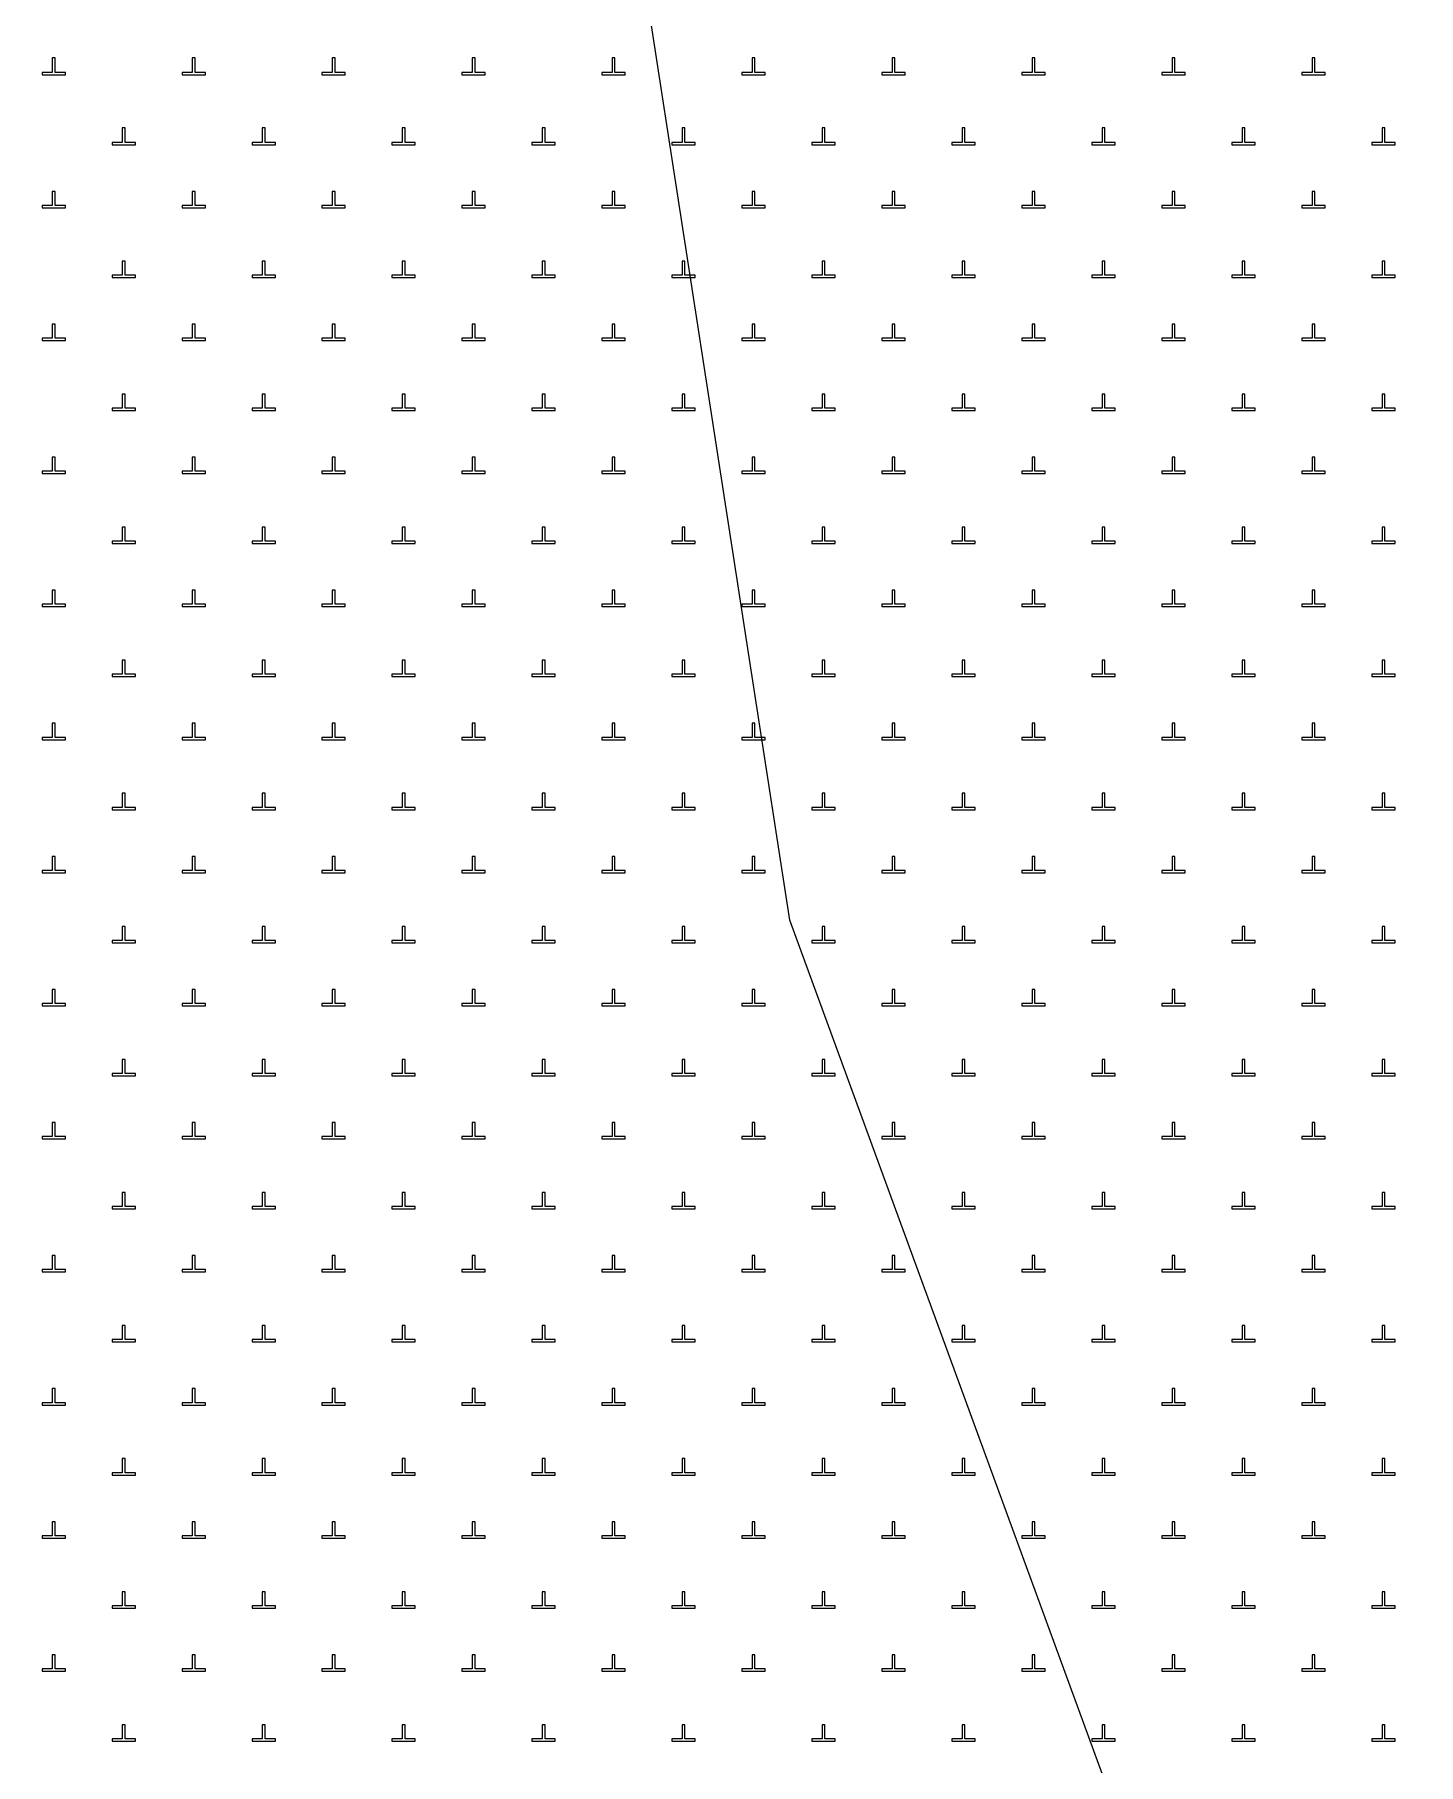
# Model space of a CAD drawing. Header units: metres. Extents: x 550890 to 551618, y 1839259 to 1840146.
# Drawn here: x 551407.98 to 551437.64, y 1840008.13 to 1840045.21 of the extents above; entities that cross this region are included whole.
import ezdxf

# ---------------------------------------------------------------- set-up
doc = ezdxf.new("R2010")
doc.units = ezdxf.units.M
doc.header["$LTSCALE"] = 0.8
doc.linetypes.add('DASH_DOUBLE_DOT', pattern=[9.2, 5, -1.2, 0.3, -1.2, 0.3, -1.2])
doc.layers.add('19', color=7, linetype='Continuous', lineweight=13)
doc.layers.add('2', color=7, linetype='DASH_DOUBLE_DOT', lineweight=25)

msp = doc.modelspace()

# ---------------------------------------------------------------- linework, layer by layer
at = {"layer": '19'}
for points in [[(551408.14, 1840044.35), (551408.64, 1840044.35), (551408.64, 1840044.4), (551408.42, 1840044.4), (551408.42, 1840044.71), (551408.36, 1840044.71), (551408.36, 1840044.4), (551408.14, 1840044.4)], [(551411.14, 1840044.35), (551411.64, 1840044.35), (551411.64, 1840044.4), (551411.42, 1840044.4), (551411.42, 1840044.71), (551411.36, 1840044.71), (551411.36, 1840044.4), (551411.14, 1840044.4)], [(551414.14, 1840044.35), (551414.64, 1840044.35), (551414.64, 1840044.4), (551414.42, 1840044.4), (551414.42, 1840044.71), (551414.36, 1840044.71), (551414.36, 1840044.4), (551414.14, 1840044.4)], [(551417.14, 1840044.35), (551417.64, 1840044.35), (551417.64, 1840044.4), (551417.42, 1840044.4), (551417.42, 1840044.71), (551417.36, 1840044.71), (551417.36, 1840044.4), (551417.14, 1840044.4)], [(551420.14, 1840044.35), (551420.64, 1840044.35), (551420.64, 1840044.4), (551420.42, 1840044.4), (551420.42, 1840044.71), (551420.36, 1840044.71), (551420.36, 1840044.4), (551420.14, 1840044.4)], [(551423.14, 1840044.35), (551423.64, 1840044.35), (551423.64, 1840044.4), (551423.42, 1840044.4), (551423.42, 1840044.71), (551423.36, 1840044.71), (551423.36, 1840044.4), (551423.14, 1840044.4)], [(551426.14, 1840044.35), (551426.64, 1840044.35), (551426.64, 1840044.4), (551426.42, 1840044.4), (551426.42, 1840044.71), (551426.36, 1840044.71), (551426.36, 1840044.4), (551426.14, 1840044.4)], [(551429.14, 1840044.35), (551429.64, 1840044.35), (551429.64, 1840044.4), (551429.42, 1840044.4), (551429.42, 1840044.71), (551429.36, 1840044.71), (551429.36, 1840044.4), (551429.14, 1840044.4)], [(551432.14, 1840044.35), (551432.64, 1840044.35), (551432.64, 1840044.4), (551432.42, 1840044.4), (551432.42, 1840044.71), (551432.36, 1840044.71), (551432.36, 1840044.4), (551432.14, 1840044.4)], [(551435.14, 1840044.35), (551435.64, 1840044.35), (551435.64, 1840044.4), (551435.42, 1840044.4), (551435.42, 1840044.71), (551435.36, 1840044.71), (551435.36, 1840044.4), (551435.14, 1840044.4)], [(551409.64, 1840042.85), (551410.14, 1840042.85), (551410.14, 1840042.9), (551409.92, 1840042.9), (551409.92, 1840043.21), (551409.86, 1840043.21), (551409.86, 1840042.9), (551409.64, 1840042.9)], [(551412.64, 1840042.85), (551413.14, 1840042.85), (551413.14, 1840042.9), (551412.92, 1840042.9), (551412.92, 1840043.21), (551412.86, 1840043.21), (551412.86, 1840042.9), (551412.64, 1840042.9)], [(551415.64, 1840042.85), (551416.14, 1840042.85), (551416.14, 1840042.9), (551415.92, 1840042.9), (551415.92, 1840043.21), (551415.86, 1840043.21), (551415.86, 1840042.9), (551415.64, 1840042.9)], [(551418.64, 1840042.85), (551419.14, 1840042.85), (551419.14, 1840042.9), (551418.92, 1840042.9), (551418.92, 1840043.21), (551418.86, 1840043.21), (551418.86, 1840042.9), (551418.64, 1840042.9)], [(551421.64, 1840042.85), (551422.14, 1840042.85), (551422.14, 1840042.9), (551421.92, 1840042.9), (551421.92, 1840043.21), (551421.86, 1840043.21), (551421.86, 1840042.9), (551421.64, 1840042.9)], [(551424.64, 1840042.85), (551425.14, 1840042.85), (551425.14, 1840042.9), (551424.92, 1840042.9), (551424.92, 1840043.21), (551424.86, 1840043.21), (551424.86, 1840042.9), (551424.64, 1840042.9)], [(551427.64, 1840042.85), (551428.14, 1840042.85), (551428.14, 1840042.9), (551427.92, 1840042.9), (551427.92, 1840043.21), (551427.86, 1840043.21), (551427.86, 1840042.9), (551427.64, 1840042.9)], [(551430.64, 1840042.85), (551431.14, 1840042.85), (551431.14, 1840042.9), (551430.92, 1840042.9), (551430.92, 1840043.21), (551430.86, 1840043.21), (551430.86, 1840042.9), (551430.64, 1840042.9)], [(551433.64, 1840042.85), (551434.14, 1840042.85), (551434.14, 1840042.9), (551433.92, 1840042.9), (551433.92, 1840043.21), (551433.86, 1840043.21), (551433.86, 1840042.9), (551433.64, 1840042.9)], [(551436.64, 1840042.85), (551437.14, 1840042.85), (551437.14, 1840042.9), (551436.92, 1840042.9), (551436.92, 1840043.21), (551436.86, 1840043.21), (551436.86, 1840042.9), (551436.64, 1840042.9)], [(551408.14, 1840041.5), (551408.64, 1840041.5), (551408.64, 1840041.55), (551408.42, 1840041.55), (551408.42, 1840041.85), (551408.36, 1840041.85), (551408.36, 1840041.55), (551408.14, 1840041.55)], [(551411.14, 1840041.5), (551411.64, 1840041.5), (551411.64, 1840041.55), (551411.42, 1840041.55), (551411.42, 1840041.85), (551411.36, 1840041.85), (551411.36, 1840041.55), (551411.14, 1840041.55)], [(551414.14, 1840041.5), (551414.64, 1840041.5), (551414.64, 1840041.55), (551414.42, 1840041.55), (551414.42, 1840041.85), (551414.36, 1840041.85), (551414.36, 1840041.55), (551414.14, 1840041.55)], [(551417.14, 1840041.5), (551417.64, 1840041.5), (551417.64, 1840041.55), (551417.42, 1840041.55), (551417.42, 1840041.85), (551417.36, 1840041.85), (551417.36, 1840041.55), (551417.14, 1840041.55)], [(551420.14, 1840041.5), (551420.64, 1840041.5), (551420.64, 1840041.55), (551420.42, 1840041.55), (551420.42, 1840041.85), (551420.36, 1840041.85), (551420.36, 1840041.55), (551420.14, 1840041.55)], [(551423.14, 1840041.5), (551423.64, 1840041.5), (551423.64, 1840041.55), (551423.42, 1840041.55), (551423.42, 1840041.85), (551423.36, 1840041.85), (551423.36, 1840041.55), (551423.14, 1840041.55)], [(551426.14, 1840041.5), (551426.64, 1840041.5), (551426.64, 1840041.55), (551426.42, 1840041.55), (551426.42, 1840041.85), (551426.36, 1840041.85), (551426.36, 1840041.55), (551426.14, 1840041.55)], [(551429.14, 1840041.5), (551429.64, 1840041.5), (551429.64, 1840041.55), (551429.42, 1840041.55), (551429.42, 1840041.85), (551429.36, 1840041.85), (551429.36, 1840041.55), (551429.14, 1840041.55)], [(551432.14, 1840041.5), (551432.64, 1840041.5), (551432.64, 1840041.55), (551432.42, 1840041.55), (551432.42, 1840041.85), (551432.36, 1840041.85), (551432.36, 1840041.55), (551432.14, 1840041.55)], [(551435.14, 1840041.5), (551435.64, 1840041.5), (551435.64, 1840041.55), (551435.42, 1840041.55), (551435.42, 1840041.85), (551435.36, 1840041.85), (551435.36, 1840041.55), (551435.14, 1840041.55)], [(551409.64, 1840040), (551410.14, 1840040), (551410.14, 1840040.05), (551409.92, 1840040.05), (551409.92, 1840040.35), (551409.86, 1840040.35), (551409.86, 1840040.05), (551409.64, 1840040.05)], [(551412.64, 1840040), (551413.14, 1840040), (551413.14, 1840040.05), (551412.92, 1840040.05), (551412.92, 1840040.35), (551412.86, 1840040.35), (551412.86, 1840040.05), (551412.64, 1840040.05)], [(551415.64, 1840040), (551416.14, 1840040), (551416.14, 1840040.05), (551415.92, 1840040.05), (551415.92, 1840040.35), (551415.86, 1840040.35), (551415.86, 1840040.05), (551415.64, 1840040.05)], [(551418.64, 1840040), (551419.14, 1840040), (551419.14, 1840040.05), (551418.92, 1840040.05), (551418.92, 1840040.35), (551418.86, 1840040.35), (551418.86, 1840040.05), (551418.64, 1840040.05)], [(551421.64, 1840040), (551422.14, 1840040), (551422.14, 1840040.05), (551421.92, 1840040.05), (551421.92, 1840040.35), (551421.86, 1840040.35), (551421.86, 1840040.05), (551421.64, 1840040.05)], [(551424.64, 1840040), (551425.14, 1840040), (551425.14, 1840040.05), (551424.92, 1840040.05), (551424.92, 1840040.35), (551424.86, 1840040.35), (551424.86, 1840040.05), (551424.64, 1840040.05)], [(551427.64, 1840040), (551428.14, 1840040), (551428.14, 1840040.05), (551427.92, 1840040.05), (551427.92, 1840040.35), (551427.86, 1840040.35), (551427.86, 1840040.05), (551427.64, 1840040.05)], [(551430.64, 1840040), (551431.14, 1840040), (551431.14, 1840040.05), (551430.92, 1840040.05), (551430.92, 1840040.35), (551430.86, 1840040.35), (551430.86, 1840040.05), (551430.64, 1840040.05)], [(551433.64, 1840040), (551434.14, 1840040), (551434.14, 1840040.05), (551433.92, 1840040.05), (551433.92, 1840040.35), (551433.86, 1840040.35), (551433.86, 1840040.05), (551433.64, 1840040.05)], [(551436.64, 1840040), (551437.14, 1840040), (551437.14, 1840040.05), (551436.92, 1840040.05), (551436.92, 1840040.35), (551436.86, 1840040.35), (551436.86, 1840040.05), (551436.64, 1840040.05)], [(551408.14, 1840038.65), (551408.64, 1840038.65), (551408.64, 1840038.7), (551408.42, 1840038.7), (551408.42, 1840039), (551408.36, 1840039), (551408.36, 1840038.7), (551408.14, 1840038.7)], [(551411.14, 1840038.65), (551411.64, 1840038.65), (551411.64, 1840038.7), (551411.42, 1840038.7), (551411.42, 1840039), (551411.36, 1840039), (551411.36, 1840038.7), (551411.14, 1840038.7)], [(551414.14, 1840038.65), (551414.64, 1840038.65), (551414.64, 1840038.7), (551414.42, 1840038.7), (551414.42, 1840039), (551414.36, 1840039), (551414.36, 1840038.7), (551414.14, 1840038.7)], [(551417.14, 1840038.65), (551417.64, 1840038.65), (551417.64, 1840038.7), (551417.42, 1840038.7), (551417.42, 1840039), (551417.36, 1840039), (551417.36, 1840038.7), (551417.14, 1840038.7)], [(551420.14, 1840038.65), (551420.64, 1840038.65), (551420.64, 1840038.7), (551420.42, 1840038.7), (551420.42, 1840039), (551420.36, 1840039), (551420.36, 1840038.7), (551420.14, 1840038.7)], [(551423.14, 1840038.65), (551423.64, 1840038.65), (551423.64, 1840038.7), (551423.42, 1840038.7), (551423.42, 1840039), (551423.36, 1840039), (551423.36, 1840038.7), (551423.14, 1840038.7)], [(551426.14, 1840038.65), (551426.64, 1840038.65), (551426.64, 1840038.7), (551426.42, 1840038.7), (551426.42, 1840039), (551426.36, 1840039), (551426.36, 1840038.7), (551426.14, 1840038.7)], [(551429.14, 1840038.65), (551429.64, 1840038.65), (551429.64, 1840038.7), (551429.42, 1840038.7), (551429.42, 1840039), (551429.36, 1840039), (551429.36, 1840038.7), (551429.14, 1840038.7)], [(551432.14, 1840038.65), (551432.64, 1840038.65), (551432.64, 1840038.7), (551432.42, 1840038.7), (551432.42, 1840039), (551432.36, 1840039), (551432.36, 1840038.7), (551432.14, 1840038.7)], [(551435.14, 1840038.65), (551435.64, 1840038.65), (551435.64, 1840038.7), (551435.42, 1840038.7), (551435.42, 1840039), (551435.36, 1840039), (551435.36, 1840038.7), (551435.14, 1840038.7)], [(551409.64, 1840037.15), (551410.14, 1840037.15), (551410.14, 1840037.2), (551409.92, 1840037.2), (551409.92, 1840037.5), (551409.86, 1840037.5), (551409.86, 1840037.2), (551409.64, 1840037.2)], [(551412.64, 1840037.15), (551413.14, 1840037.15), (551413.14, 1840037.2), (551412.92, 1840037.2), (551412.92, 1840037.5), (551412.86, 1840037.5), (551412.86, 1840037.2), (551412.64, 1840037.2)], [(551415.64, 1840037.15), (551416.14, 1840037.15), (551416.14, 1840037.2), (551415.92, 1840037.2), (551415.92, 1840037.5), (551415.86, 1840037.5), (551415.86, 1840037.2), (551415.64, 1840037.2)], [(551418.64, 1840037.15), (551419.14, 1840037.15), (551419.14, 1840037.2), (551418.92, 1840037.2), (551418.92, 1840037.5), (551418.86, 1840037.5), (551418.86, 1840037.2), (551418.64, 1840037.2)], [(551421.64, 1840037.15), (551422.14, 1840037.15), (551422.14, 1840037.2), (551421.92, 1840037.2), (551421.92, 1840037.5), (551421.86, 1840037.5), (551421.86, 1840037.2), (551421.64, 1840037.2)], [(551424.64, 1840037.15), (551425.14, 1840037.15), (551425.14, 1840037.2), (551424.92, 1840037.2), (551424.92, 1840037.5), (551424.86, 1840037.5), (551424.86, 1840037.2), (551424.64, 1840037.2)], [(551427.64, 1840037.15), (551428.14, 1840037.15), (551428.14, 1840037.2), (551427.92, 1840037.2), (551427.92, 1840037.5), (551427.86, 1840037.5), (551427.86, 1840037.2), (551427.64, 1840037.2)], [(551430.64, 1840037.15), (551431.14, 1840037.15), (551431.14, 1840037.2), (551430.92, 1840037.2), (551430.92, 1840037.5), (551430.86, 1840037.5), (551430.86, 1840037.2), (551430.64, 1840037.2)], [(551433.64, 1840037.15), (551434.14, 1840037.15), (551434.14, 1840037.2), (551433.92, 1840037.2), (551433.92, 1840037.5), (551433.86, 1840037.5), (551433.86, 1840037.2), (551433.64, 1840037.2)], [(551436.64, 1840037.15), (551437.14, 1840037.15), (551437.14, 1840037.2), (551436.92, 1840037.2), (551436.92, 1840037.5), (551436.86, 1840037.5), (551436.86, 1840037.2), (551436.64, 1840037.2)], [(551408.14, 1840035.8), (551408.64, 1840035.8), (551408.64, 1840035.85), (551408.42, 1840035.85), (551408.42, 1840036.15), (551408.36, 1840036.15), (551408.36, 1840035.85), (551408.14, 1840035.85)], [(551411.14, 1840035.8), (551411.64, 1840035.8), (551411.64, 1840035.85), (551411.42, 1840035.85), (551411.42, 1840036.15), (551411.36, 1840036.15), (551411.36, 1840035.85), (551411.14, 1840035.85)], [(551414.14, 1840035.8), (551414.64, 1840035.8), (551414.64, 1840035.85), (551414.42, 1840035.85), (551414.42, 1840036.15), (551414.36, 1840036.15), (551414.36, 1840035.85), (551414.14, 1840035.85)], [(551417.14, 1840035.8), (551417.64, 1840035.8), (551417.64, 1840035.85), (551417.42, 1840035.85), (551417.42, 1840036.15), (551417.36, 1840036.15), (551417.36, 1840035.85), (551417.14, 1840035.85)], [(551420.14, 1840035.8), (551420.64, 1840035.8), (551420.64, 1840035.85), (551420.42, 1840035.85), (551420.42, 1840036.15), (551420.36, 1840036.15), (551420.36, 1840035.85), (551420.14, 1840035.85)], [(551423.14, 1840035.8), (551423.64, 1840035.8), (551423.64, 1840035.85), (551423.42, 1840035.85), (551423.42, 1840036.15), (551423.36, 1840036.15), (551423.36, 1840035.85), (551423.14, 1840035.85)], [(551426.14, 1840035.8), (551426.64, 1840035.8), (551426.64, 1840035.85), (551426.42, 1840035.85), (551426.42, 1840036.15), (551426.36, 1840036.15), (551426.36, 1840035.85), (551426.14, 1840035.85)], [(551429.14, 1840035.8), (551429.64, 1840035.8), (551429.64, 1840035.85), (551429.42, 1840035.85), (551429.42, 1840036.15), (551429.36, 1840036.15), (551429.36, 1840035.85), (551429.14, 1840035.85)], [(551432.14, 1840035.8), (551432.64, 1840035.8), (551432.64, 1840035.85), (551432.42, 1840035.85), (551432.42, 1840036.15), (551432.36, 1840036.15), (551432.36, 1840035.85), (551432.14, 1840035.85)], [(551435.14, 1840035.8), (551435.64, 1840035.8), (551435.64, 1840035.85), (551435.42, 1840035.85), (551435.42, 1840036.15), (551435.36, 1840036.15), (551435.36, 1840035.85), (551435.14, 1840035.85)], [(551409.64, 1840034.3), (551410.14, 1840034.3), (551410.14, 1840034.35), (551409.92, 1840034.35), (551409.92, 1840034.65), (551409.86, 1840034.65), (551409.86, 1840034.35), (551409.64, 1840034.35)], [(551412.64, 1840034.3), (551413.14, 1840034.3), (551413.14, 1840034.35), (551412.92, 1840034.35), (551412.92, 1840034.65), (551412.86, 1840034.65), (551412.86, 1840034.35), (551412.64, 1840034.35)], [(551415.64, 1840034.3), (551416.14, 1840034.3), (551416.14, 1840034.35), (551415.92, 1840034.35), (551415.92, 1840034.65), (551415.86, 1840034.65), (551415.86, 1840034.35), (551415.64, 1840034.35)], [(551418.64, 1840034.3), (551419.14, 1840034.3), (551419.14, 1840034.35), (551418.92, 1840034.35), (551418.92, 1840034.65), (551418.86, 1840034.65), (551418.86, 1840034.35), (551418.64, 1840034.35)], [(551421.64, 1840034.3), (551422.14, 1840034.3), (551422.14, 1840034.35), (551421.92, 1840034.35), (551421.92, 1840034.65), (551421.86, 1840034.65), (551421.86, 1840034.35), (551421.64, 1840034.35)], [(551424.64, 1840034.3), (551425.14, 1840034.3), (551425.14, 1840034.35), (551424.92, 1840034.35), (551424.92, 1840034.65), (551424.86, 1840034.65), (551424.86, 1840034.35), (551424.64, 1840034.35)], [(551427.64, 1840034.3), (551428.14, 1840034.3), (551428.14, 1840034.35), (551427.92, 1840034.35), (551427.92, 1840034.65), (551427.86, 1840034.65), (551427.86, 1840034.35), (551427.64, 1840034.35)], [(551430.64, 1840034.3), (551431.14, 1840034.3), (551431.14, 1840034.35), (551430.92, 1840034.35), (551430.92, 1840034.65), (551430.86, 1840034.65), (551430.86, 1840034.35), (551430.64, 1840034.35)], [(551433.64, 1840034.3), (551434.14, 1840034.3), (551434.14, 1840034.35), (551433.92, 1840034.35), (551433.92, 1840034.65), (551433.86, 1840034.65), (551433.86, 1840034.35), (551433.64, 1840034.35)], [(551436.64, 1840034.3), (551437.14, 1840034.3), (551437.14, 1840034.35), (551436.92, 1840034.35), (551436.92, 1840034.65), (551436.86, 1840034.65), (551436.86, 1840034.35), (551436.64, 1840034.35)], [(551408.14, 1840032.95), (551408.64, 1840032.95), (551408.64, 1840033), (551408.42, 1840033), (551408.42, 1840033.3), (551408.36, 1840033.3), (551408.36, 1840033), (551408.14, 1840033)], [(551411.14, 1840032.95), (551411.64, 1840032.95), (551411.64, 1840033), (551411.42, 1840033), (551411.42, 1840033.3), (551411.36, 1840033.3), (551411.36, 1840033), (551411.14, 1840033)], [(551414.14, 1840032.95), (551414.64, 1840032.95), (551414.64, 1840033), (551414.42, 1840033), (551414.42, 1840033.3), (551414.36, 1840033.3), (551414.36, 1840033), (551414.14, 1840033)], [(551417.14, 1840032.95), (551417.64, 1840032.95), (551417.64, 1840033), (551417.42, 1840033), (551417.42, 1840033.3), (551417.36, 1840033.3), (551417.36, 1840033), (551417.14, 1840033)], [(551420.14, 1840032.95), (551420.64, 1840032.95), (551420.64, 1840033), (551420.42, 1840033), (551420.42, 1840033.3), (551420.36, 1840033.3), (551420.36, 1840033), (551420.14, 1840033)], [(551423.14, 1840032.95), (551423.64, 1840032.95), (551423.64, 1840033), (551423.42, 1840033), (551423.42, 1840033.3), (551423.36, 1840033.3), (551423.36, 1840033), (551423.14, 1840033)], [(551426.14, 1840032.95), (551426.64, 1840032.95), (551426.64, 1840033), (551426.42, 1840033), (551426.42, 1840033.3), (551426.36, 1840033.3), (551426.36, 1840033), (551426.14, 1840033)], [(551429.14, 1840032.95), (551429.64, 1840032.95), (551429.64, 1840033), (551429.42, 1840033), (551429.42, 1840033.3), (551429.36, 1840033.3), (551429.36, 1840033), (551429.14, 1840033)], [(551432.14, 1840032.95), (551432.64, 1840032.95), (551432.64, 1840033), (551432.42, 1840033), (551432.42, 1840033.3), (551432.36, 1840033.3), (551432.36, 1840033), (551432.14, 1840033)], [(551435.14, 1840032.95), (551435.64, 1840032.95), (551435.64, 1840033), (551435.42, 1840033), (551435.42, 1840033.3), (551435.36, 1840033.3), (551435.36, 1840033), (551435.14, 1840033)], [(551409.64, 1840031.45), (551410.14, 1840031.45), (551410.14, 1840031.5), (551409.92, 1840031.5), (551409.92, 1840031.8), (551409.86, 1840031.8), (551409.86, 1840031.5), (551409.64, 1840031.5)], [(551412.64, 1840031.45), (551413.14, 1840031.45), (551413.14, 1840031.5), (551412.92, 1840031.5), (551412.92, 1840031.8), (551412.86, 1840031.8), (551412.86, 1840031.5), (551412.64, 1840031.5)], [(551415.64, 1840031.45), (551416.14, 1840031.45), (551416.14, 1840031.5), (551415.92, 1840031.5), (551415.92, 1840031.8), (551415.86, 1840031.8), (551415.86, 1840031.5), (551415.64, 1840031.5)], [(551418.64, 1840031.45), (551419.14, 1840031.45), (551419.14, 1840031.5), (551418.92, 1840031.5), (551418.92, 1840031.8), (551418.86, 1840031.8), (551418.86, 1840031.5), (551418.64, 1840031.5)], [(551421.64, 1840031.45), (551422.14, 1840031.45), (551422.14, 1840031.5), (551421.92, 1840031.5), (551421.92, 1840031.8), (551421.86, 1840031.8), (551421.86, 1840031.5), (551421.64, 1840031.5)], [(551424.64, 1840031.45), (551425.14, 1840031.45), (551425.14, 1840031.5), (551424.92, 1840031.5), (551424.92, 1840031.8), (551424.86, 1840031.8), (551424.86, 1840031.5), (551424.64, 1840031.5)], [(551427.64, 1840031.45), (551428.14, 1840031.45), (551428.14, 1840031.5), (551427.92, 1840031.5), (551427.92, 1840031.8), (551427.86, 1840031.8), (551427.86, 1840031.5), (551427.64, 1840031.5)], [(551430.64, 1840031.45), (551431.14, 1840031.45), (551431.14, 1840031.5), (551430.92, 1840031.5), (551430.92, 1840031.8), (551430.86, 1840031.8), (551430.86, 1840031.5), (551430.64, 1840031.5)], [(551433.64, 1840031.45), (551434.14, 1840031.45), (551434.14, 1840031.5), (551433.92, 1840031.5), (551433.92, 1840031.8), (551433.86, 1840031.8), (551433.86, 1840031.5), (551433.64, 1840031.5)], [(551436.64, 1840031.45), (551437.14, 1840031.45), (551437.14, 1840031.5), (551436.92, 1840031.5), (551436.92, 1840031.8), (551436.86, 1840031.8), (551436.86, 1840031.5), (551436.64, 1840031.5)], [(551408.14, 1840030.09), (551408.64, 1840030.09), (551408.64, 1840030.14), (551408.42, 1840030.14), (551408.42, 1840030.45), (551408.36, 1840030.45), (551408.36, 1840030.14), (551408.14, 1840030.14)], [(551411.14, 1840030.09), (551411.64, 1840030.09), (551411.64, 1840030.14), (551411.42, 1840030.14), (551411.42, 1840030.45), (551411.36, 1840030.45), (551411.36, 1840030.14), (551411.14, 1840030.14)], [(551414.14, 1840030.09), (551414.64, 1840030.09), (551414.64, 1840030.14), (551414.42, 1840030.14), (551414.42, 1840030.45), (551414.36, 1840030.45), (551414.36, 1840030.14), (551414.14, 1840030.14)], [(551417.14, 1840030.09), (551417.64, 1840030.09), (551417.64, 1840030.14), (551417.42, 1840030.14), (551417.42, 1840030.45), (551417.36, 1840030.45), (551417.36, 1840030.14), (551417.14, 1840030.14)], [(551420.14, 1840030.09), (551420.64, 1840030.09), (551420.64, 1840030.14), (551420.42, 1840030.14), (551420.42, 1840030.45), (551420.36, 1840030.45), (551420.36, 1840030.14), (551420.14, 1840030.14)], [(551423.14, 1840030.09), (551423.64, 1840030.09), (551423.64, 1840030.14), (551423.42, 1840030.14), (551423.42, 1840030.45), (551423.36, 1840030.45), (551423.36, 1840030.14), (551423.14, 1840030.14)], [(551426.14, 1840030.09), (551426.64, 1840030.09), (551426.64, 1840030.14), (551426.42, 1840030.14), (551426.42, 1840030.45), (551426.36, 1840030.45), (551426.36, 1840030.14), (551426.14, 1840030.14)], [(551429.14, 1840030.09), (551429.64, 1840030.09), (551429.64, 1840030.14), (551429.42, 1840030.14), (551429.42, 1840030.45), (551429.36, 1840030.45), (551429.36, 1840030.14), (551429.14, 1840030.14)], [(551432.14, 1840030.09), (551432.64, 1840030.09), (551432.64, 1840030.14), (551432.42, 1840030.14), (551432.42, 1840030.45), (551432.36, 1840030.45), (551432.36, 1840030.14), (551432.14, 1840030.14)], [(551435.14, 1840030.09), (551435.64, 1840030.09), (551435.64, 1840030.14), (551435.42, 1840030.14), (551435.42, 1840030.45), (551435.36, 1840030.45), (551435.36, 1840030.14), (551435.14, 1840030.14)], [(551409.64, 1840028.59), (551410.14, 1840028.59), (551410.14, 1840028.64), (551409.92, 1840028.64), (551409.92, 1840028.95), (551409.86, 1840028.95), (551409.86, 1840028.64), (551409.64, 1840028.64)], [(551412.64, 1840028.59), (551413.14, 1840028.59), (551413.14, 1840028.64), (551412.92, 1840028.64), (551412.92, 1840028.95), (551412.86, 1840028.95), (551412.86, 1840028.64), (551412.64, 1840028.64)], [(551415.64, 1840028.59), (551416.14, 1840028.59), (551416.14, 1840028.64), (551415.92, 1840028.64), (551415.92, 1840028.95), (551415.86, 1840028.95), (551415.86, 1840028.64), (551415.64, 1840028.64)], [(551418.64, 1840028.59), (551419.14, 1840028.59), (551419.14, 1840028.64), (551418.92, 1840028.64), (551418.92, 1840028.95), (551418.86, 1840028.95), (551418.86, 1840028.64), (551418.64, 1840028.64)], [(551421.64, 1840028.59), (551422.14, 1840028.59), (551422.14, 1840028.64), (551421.92, 1840028.64), (551421.92, 1840028.95), (551421.86, 1840028.95), (551421.86, 1840028.64), (551421.64, 1840028.64)], [(551424.64, 1840028.59), (551425.14, 1840028.59), (551425.14, 1840028.64), (551424.92, 1840028.64), (551424.92, 1840028.95), (551424.86, 1840028.95), (551424.86, 1840028.64), (551424.64, 1840028.64)], [(551427.64, 1840028.59), (551428.14, 1840028.59), (551428.14, 1840028.64), (551427.92, 1840028.64), (551427.92, 1840028.95), (551427.86, 1840028.95), (551427.86, 1840028.64), (551427.64, 1840028.64)], [(551430.64, 1840028.59), (551431.14, 1840028.59), (551431.14, 1840028.64), (551430.92, 1840028.64), (551430.92, 1840028.95), (551430.86, 1840028.95), (551430.86, 1840028.64), (551430.64, 1840028.64)], [(551433.64, 1840028.59), (551434.14, 1840028.59), (551434.14, 1840028.64), (551433.92, 1840028.64), (551433.92, 1840028.95), (551433.86, 1840028.95), (551433.86, 1840028.64), (551433.64, 1840028.64)], [(551436.64, 1840028.59), (551437.14, 1840028.59), (551437.14, 1840028.64), (551436.92, 1840028.64), (551436.92, 1840028.95), (551436.86, 1840028.95), (551436.86, 1840028.64), (551436.64, 1840028.64)], [(551408.14, 1840027.24), (551408.64, 1840027.24), (551408.64, 1840027.29), (551408.42, 1840027.29), (551408.42, 1840027.59), (551408.36, 1840027.59), (551408.36, 1840027.29), (551408.14, 1840027.29)], [(551411.14, 1840027.24), (551411.64, 1840027.24), (551411.64, 1840027.29), (551411.42, 1840027.29), (551411.42, 1840027.59), (551411.36, 1840027.59), (551411.36, 1840027.29), (551411.14, 1840027.29)], [(551414.14, 1840027.24), (551414.64, 1840027.24), (551414.64, 1840027.29), (551414.42, 1840027.29), (551414.42, 1840027.59), (551414.36, 1840027.59), (551414.36, 1840027.29), (551414.14, 1840027.29)], [(551417.14, 1840027.24), (551417.64, 1840027.24), (551417.64, 1840027.29), (551417.42, 1840027.29), (551417.42, 1840027.59), (551417.36, 1840027.59), (551417.36, 1840027.29), (551417.14, 1840027.29)], [(551420.14, 1840027.24), (551420.64, 1840027.24), (551420.64, 1840027.29), (551420.42, 1840027.29), (551420.42, 1840027.59), (551420.36, 1840027.59), (551420.36, 1840027.29), (551420.14, 1840027.29)], [(551423.14, 1840027.24), (551423.64, 1840027.24), (551423.64, 1840027.29), (551423.42, 1840027.29), (551423.42, 1840027.59), (551423.36, 1840027.59), (551423.36, 1840027.29), (551423.14, 1840027.29)], [(551426.14, 1840027.24), (551426.64, 1840027.24), (551426.64, 1840027.29), (551426.42, 1840027.29), (551426.42, 1840027.59), (551426.36, 1840027.59), (551426.36, 1840027.29), (551426.14, 1840027.29)], [(551429.14, 1840027.24), (551429.64, 1840027.24), (551429.64, 1840027.29), (551429.42, 1840027.29), (551429.42, 1840027.59), (551429.36, 1840027.59), (551429.36, 1840027.29), (551429.14, 1840027.29)], [(551432.14, 1840027.24), (551432.64, 1840027.24), (551432.64, 1840027.29), (551432.42, 1840027.29), (551432.42, 1840027.59), (551432.36, 1840027.59), (551432.36, 1840027.29), (551432.14, 1840027.29)], [(551435.14, 1840027.24), (551435.64, 1840027.24), (551435.64, 1840027.29), (551435.42, 1840027.29), (551435.42, 1840027.59), (551435.36, 1840027.59), (551435.36, 1840027.29), (551435.14, 1840027.29)], [(551409.64, 1840025.74), (551410.14, 1840025.74), (551410.14, 1840025.79), (551409.92, 1840025.79), (551409.92, 1840026.09), (551409.86, 1840026.09), (551409.86, 1840025.79), (551409.64, 1840025.79)], [(551412.64, 1840025.74), (551413.14, 1840025.74), (551413.14, 1840025.79), (551412.92, 1840025.79), (551412.92, 1840026.09), (551412.86, 1840026.09), (551412.86, 1840025.79), (551412.64, 1840025.79)], [(551415.64, 1840025.74), (551416.14, 1840025.74), (551416.14, 1840025.79), (551415.92, 1840025.79), (551415.92, 1840026.09), (551415.86, 1840026.09), (551415.86, 1840025.79), (551415.64, 1840025.79)], [(551418.64, 1840025.74), (551419.14, 1840025.74), (551419.14, 1840025.79), (551418.92, 1840025.79), (551418.92, 1840026.09), (551418.86, 1840026.09), (551418.86, 1840025.79), (551418.64, 1840025.79)], [(551421.64, 1840025.74), (551422.14, 1840025.74), (551422.14, 1840025.79), (551421.92, 1840025.79), (551421.92, 1840026.09), (551421.86, 1840026.09), (551421.86, 1840025.79), (551421.64, 1840025.79)], [(551424.64, 1840025.74), (551425.14, 1840025.74), (551425.14, 1840025.79), (551424.92, 1840025.79), (551424.92, 1840026.09), (551424.86, 1840026.09), (551424.86, 1840025.79), (551424.64, 1840025.79)], [(551427.64, 1840025.74), (551428.14, 1840025.74), (551428.14, 1840025.79), (551427.92, 1840025.79), (551427.92, 1840026.09), (551427.86, 1840026.09), (551427.86, 1840025.79), (551427.64, 1840025.79)], [(551430.64, 1840025.74), (551431.14, 1840025.74), (551431.14, 1840025.79), (551430.92, 1840025.79), (551430.92, 1840026.09), (551430.86, 1840026.09), (551430.86, 1840025.79), (551430.64, 1840025.79)], [(551433.64, 1840025.74), (551434.14, 1840025.74), (551434.14, 1840025.79), (551433.92, 1840025.79), (551433.92, 1840026.09), (551433.86, 1840026.09), (551433.86, 1840025.79), (551433.64, 1840025.79)], [(551436.64, 1840025.74), (551437.14, 1840025.74), (551437.14, 1840025.79), (551436.92, 1840025.79), (551436.92, 1840026.09), (551436.86, 1840026.09), (551436.86, 1840025.79), (551436.64, 1840025.79)], [(551408.14, 1840024.39), (551408.64, 1840024.39), (551408.64, 1840024.44), (551408.42, 1840024.44), (551408.42, 1840024.74), (551408.36, 1840024.74), (551408.36, 1840024.44), (551408.14, 1840024.44)], [(551411.14, 1840024.39), (551411.64, 1840024.39), (551411.64, 1840024.44), (551411.42, 1840024.44), (551411.42, 1840024.74), (551411.36, 1840024.74), (551411.36, 1840024.44), (551411.14, 1840024.44)], [(551414.14, 1840024.39), (551414.64, 1840024.39), (551414.64, 1840024.44), (551414.42, 1840024.44), (551414.42, 1840024.74), (551414.36, 1840024.74), (551414.36, 1840024.44), (551414.14, 1840024.44)], [(551417.14, 1840024.39), (551417.64, 1840024.39), (551417.64, 1840024.44), (551417.42, 1840024.44), (551417.42, 1840024.74), (551417.36, 1840024.74), (551417.36, 1840024.44), (551417.14, 1840024.44)], [(551420.14, 1840024.39), (551420.64, 1840024.39), (551420.64, 1840024.44), (551420.42, 1840024.44), (551420.42, 1840024.74), (551420.36, 1840024.74), (551420.36, 1840024.44), (551420.14, 1840024.44)], [(551423.14, 1840024.39), (551423.64, 1840024.39), (551423.64, 1840024.44), (551423.42, 1840024.44), (551423.42, 1840024.74), (551423.36, 1840024.74), (551423.36, 1840024.44), (551423.14, 1840024.44)], [(551426.14, 1840024.39), (551426.64, 1840024.39), (551426.64, 1840024.44), (551426.42, 1840024.44), (551426.42, 1840024.74), (551426.36, 1840024.74), (551426.36, 1840024.44), (551426.14, 1840024.44)], [(551429.14, 1840024.39), (551429.64, 1840024.39), (551429.64, 1840024.44), (551429.42, 1840024.44), (551429.42, 1840024.74), (551429.36, 1840024.74), (551429.36, 1840024.44), (551429.14, 1840024.44)], [(551432.14, 1840024.39), (551432.64, 1840024.39), (551432.64, 1840024.44), (551432.42, 1840024.44), (551432.42, 1840024.74), (551432.36, 1840024.74), (551432.36, 1840024.44), (551432.14, 1840024.44)], [(551435.14, 1840024.39), (551435.64, 1840024.39), (551435.64, 1840024.44), (551435.42, 1840024.44), (551435.42, 1840024.74), (551435.36, 1840024.74), (551435.36, 1840024.44), (551435.14, 1840024.44)], [(551409.64, 1840022.89), (551410.14, 1840022.89), (551410.14, 1840022.94), (551409.92, 1840022.94), (551409.92, 1840023.24), (551409.86, 1840023.24), (551409.86, 1840022.94), (551409.64, 1840022.94)], [(551412.64, 1840022.89), (551413.14, 1840022.89), (551413.14, 1840022.94), (551412.92, 1840022.94), (551412.92, 1840023.24), (551412.86, 1840023.24), (551412.86, 1840022.94), (551412.64, 1840022.94)], [(551415.64, 1840022.89), (551416.14, 1840022.89), (551416.14, 1840022.94), (551415.92, 1840022.94), (551415.92, 1840023.24), (551415.86, 1840023.24), (551415.86, 1840022.94), (551415.64, 1840022.94)], [(551418.64, 1840022.89), (551419.14, 1840022.89), (551419.14, 1840022.94), (551418.92, 1840022.94), (551418.92, 1840023.24), (551418.86, 1840023.24), (551418.86, 1840022.94), (551418.64, 1840022.94)], [(551421.64, 1840022.89), (551422.14, 1840022.89), (551422.14, 1840022.94), (551421.92, 1840022.94), (551421.92, 1840023.24), (551421.86, 1840023.24), (551421.86, 1840022.94), (551421.64, 1840022.94)], [(551424.64, 1840022.89), (551425.14, 1840022.89), (551425.14, 1840022.94), (551424.92, 1840022.94), (551424.92, 1840023.24), (551424.86, 1840023.24), (551424.86, 1840022.94), (551424.64, 1840022.94)], [(551427.64, 1840022.89), (551428.14, 1840022.89), (551428.14, 1840022.94), (551427.92, 1840022.94), (551427.92, 1840023.24), (551427.86, 1840023.24), (551427.86, 1840022.94), (551427.64, 1840022.94)], [(551430.64, 1840022.89), (551431.14, 1840022.89), (551431.14, 1840022.94), (551430.92, 1840022.94), (551430.92, 1840023.24), (551430.86, 1840023.24), (551430.86, 1840022.94), (551430.64, 1840022.94)], [(551433.64, 1840022.89), (551434.14, 1840022.89), (551434.14, 1840022.94), (551433.92, 1840022.94), (551433.92, 1840023.24), (551433.86, 1840023.24), (551433.86, 1840022.94), (551433.64, 1840022.94)], [(551436.64, 1840022.89), (551437.14, 1840022.89), (551437.14, 1840022.94), (551436.92, 1840022.94), (551436.92, 1840023.24), (551436.86, 1840023.24), (551436.86, 1840022.94), (551436.64, 1840022.94)], [(551408.14, 1840021.54), (551408.64, 1840021.54), (551408.64, 1840021.59), (551408.42, 1840021.59), (551408.42, 1840021.89), (551408.36, 1840021.89), (551408.36, 1840021.59), (551408.14, 1840021.59)], [(551411.14, 1840021.54), (551411.64, 1840021.54), (551411.64, 1840021.59), (551411.42, 1840021.59), (551411.42, 1840021.89), (551411.36, 1840021.89), (551411.36, 1840021.59), (551411.14, 1840021.59)], [(551414.14, 1840021.54), (551414.64, 1840021.54), (551414.64, 1840021.59), (551414.42, 1840021.59), (551414.42, 1840021.89), (551414.36, 1840021.89), (551414.36, 1840021.59), (551414.14, 1840021.59)], [(551417.14, 1840021.54), (551417.64, 1840021.54), (551417.64, 1840021.59), (551417.42, 1840021.59), (551417.42, 1840021.89), (551417.36, 1840021.89), (551417.36, 1840021.59), (551417.14, 1840021.59)], [(551420.14, 1840021.54), (551420.64, 1840021.54), (551420.64, 1840021.59), (551420.42, 1840021.59), (551420.42, 1840021.89), (551420.36, 1840021.89), (551420.36, 1840021.59), (551420.14, 1840021.59)], [(551423.14, 1840021.54), (551423.64, 1840021.54), (551423.64, 1840021.59), (551423.42, 1840021.59), (551423.42, 1840021.89), (551423.36, 1840021.89), (551423.36, 1840021.59), (551423.14, 1840021.59)], [(551426.14, 1840021.54), (551426.64, 1840021.54), (551426.64, 1840021.59), (551426.42, 1840021.59), (551426.42, 1840021.89), (551426.36, 1840021.89), (551426.36, 1840021.59), (551426.14, 1840021.59)], [(551429.14, 1840021.54), (551429.64, 1840021.54), (551429.64, 1840021.59), (551429.42, 1840021.59), (551429.42, 1840021.89), (551429.36, 1840021.89), (551429.36, 1840021.59), (551429.14, 1840021.59)], [(551432.14, 1840021.54), (551432.64, 1840021.54), (551432.64, 1840021.59), (551432.42, 1840021.59), (551432.42, 1840021.89), (551432.36, 1840021.89), (551432.36, 1840021.59), (551432.14, 1840021.59)], [(551435.14, 1840021.54), (551435.64, 1840021.54), (551435.64, 1840021.59), (551435.42, 1840021.59), (551435.42, 1840021.89), (551435.36, 1840021.89), (551435.36, 1840021.59), (551435.14, 1840021.59)], [(551409.64, 1840020.04), (551410.14, 1840020.04), (551410.14, 1840020.09), (551409.92, 1840020.09), (551409.92, 1840020.39), (551409.86, 1840020.39), (551409.86, 1840020.09), (551409.64, 1840020.09)], [(551412.64, 1840020.04), (551413.14, 1840020.04), (551413.14, 1840020.09), (551412.92, 1840020.09), (551412.92, 1840020.39), (551412.86, 1840020.39), (551412.86, 1840020.09), (551412.64, 1840020.09)], [(551415.64, 1840020.04), (551416.14, 1840020.04), (551416.14, 1840020.09), (551415.92, 1840020.09), (551415.92, 1840020.39), (551415.86, 1840020.39), (551415.86, 1840020.09), (551415.64, 1840020.09)], [(551418.64, 1840020.04), (551419.14, 1840020.04), (551419.14, 1840020.09), (551418.92, 1840020.09), (551418.92, 1840020.39), (551418.86, 1840020.39), (551418.86, 1840020.09), (551418.64, 1840020.09)], [(551421.64, 1840020.04), (551422.14, 1840020.04), (551422.14, 1840020.09), (551421.92, 1840020.09), (551421.92, 1840020.39), (551421.86, 1840020.39), (551421.86, 1840020.09), (551421.64, 1840020.09)], [(551424.64, 1840020.04), (551425.14, 1840020.04), (551425.14, 1840020.09), (551424.92, 1840020.09), (551424.92, 1840020.39), (551424.86, 1840020.39), (551424.86, 1840020.09), (551424.64, 1840020.09)], [(551427.64, 1840020.04), (551428.14, 1840020.04), (551428.14, 1840020.09), (551427.92, 1840020.09), (551427.92, 1840020.39), (551427.86, 1840020.39), (551427.86, 1840020.09), (551427.64, 1840020.09)], [(551430.64, 1840020.04), (551431.14, 1840020.04), (551431.14, 1840020.09), (551430.92, 1840020.09), (551430.92, 1840020.39), (551430.86, 1840020.39), (551430.86, 1840020.09), (551430.64, 1840020.09)], [(551433.64, 1840020.04), (551434.14, 1840020.04), (551434.14, 1840020.09), (551433.92, 1840020.09), (551433.92, 1840020.39), (551433.86, 1840020.39), (551433.86, 1840020.09), (551433.64, 1840020.09)], [(551436.64, 1840020.04), (551437.14, 1840020.04), (551437.14, 1840020.09), (551436.92, 1840020.09), (551436.92, 1840020.39), (551436.86, 1840020.39), (551436.86, 1840020.09), (551436.64, 1840020.09)], [(551408.14, 1840018.69), (551408.64, 1840018.69), (551408.64, 1840018.74), (551408.42, 1840018.74), (551408.42, 1840019.04), (551408.36, 1840019.04), (551408.36, 1840018.74), (551408.14, 1840018.74)], [(551411.14, 1840018.69), (551411.64, 1840018.69), (551411.64, 1840018.74), (551411.42, 1840018.74), (551411.42, 1840019.04), (551411.36, 1840019.04), (551411.36, 1840018.74), (551411.14, 1840018.74)], [(551414.14, 1840018.69), (551414.64, 1840018.69), (551414.64, 1840018.74), (551414.42, 1840018.74), (551414.42, 1840019.04), (551414.36, 1840019.04), (551414.36, 1840018.74), (551414.14, 1840018.74)], [(551417.14, 1840018.69), (551417.64, 1840018.69), (551417.64, 1840018.74), (551417.42, 1840018.74), (551417.42, 1840019.04), (551417.36, 1840019.04), (551417.36, 1840018.74), (551417.14, 1840018.74)], [(551420.14, 1840018.69), (551420.64, 1840018.69), (551420.64, 1840018.74), (551420.42, 1840018.74), (551420.42, 1840019.04), (551420.36, 1840019.04), (551420.36, 1840018.74), (551420.14, 1840018.74)], [(551423.14, 1840018.69), (551423.64, 1840018.69), (551423.64, 1840018.74), (551423.42, 1840018.74), (551423.42, 1840019.04), (551423.36, 1840019.04), (551423.36, 1840018.74), (551423.14, 1840018.74)], [(551426.14, 1840018.69), (551426.64, 1840018.69), (551426.64, 1840018.74), (551426.42, 1840018.74), (551426.42, 1840019.04), (551426.36, 1840019.04), (551426.36, 1840018.74), (551426.14, 1840018.74)], [(551429.14, 1840018.69), (551429.64, 1840018.69), (551429.64, 1840018.74), (551429.42, 1840018.74), (551429.42, 1840019.04), (551429.36, 1840019.04), (551429.36, 1840018.74), (551429.14, 1840018.74)], [(551432.14, 1840018.69), (551432.64, 1840018.69), (551432.64, 1840018.74), (551432.42, 1840018.74), (551432.42, 1840019.04), (551432.36, 1840019.04), (551432.36, 1840018.74), (551432.14, 1840018.74)], [(551435.14, 1840018.69), (551435.64, 1840018.69), (551435.64, 1840018.74), (551435.42, 1840018.74), (551435.42, 1840019.04), (551435.36, 1840019.04), (551435.36, 1840018.74), (551435.14, 1840018.74)], [(551409.64, 1840017.19), (551410.14, 1840017.19), (551410.14, 1840017.24), (551409.92, 1840017.24), (551409.92, 1840017.54), (551409.86, 1840017.54), (551409.86, 1840017.24), (551409.64, 1840017.24)], [(551412.64, 1840017.19), (551413.14, 1840017.19), (551413.14, 1840017.24), (551412.92, 1840017.24), (551412.92, 1840017.54), (551412.86, 1840017.54), (551412.86, 1840017.24), (551412.64, 1840017.24)], [(551415.64, 1840017.19), (551416.14, 1840017.19), (551416.14, 1840017.24), (551415.92, 1840017.24), (551415.92, 1840017.54), (551415.86, 1840017.54), (551415.86, 1840017.24), (551415.64, 1840017.24)], [(551418.64, 1840017.19), (551419.14, 1840017.19), (551419.14, 1840017.24), (551418.92, 1840017.24), (551418.92, 1840017.54), (551418.86, 1840017.54), (551418.86, 1840017.24), (551418.64, 1840017.24)], [(551421.64, 1840017.19), (551422.14, 1840017.19), (551422.14, 1840017.24), (551421.92, 1840017.24), (551421.92, 1840017.54), (551421.86, 1840017.54), (551421.86, 1840017.24), (551421.64, 1840017.24)], [(551424.64, 1840017.19), (551425.14, 1840017.19), (551425.14, 1840017.24), (551424.92, 1840017.24), (551424.92, 1840017.54), (551424.86, 1840017.54), (551424.86, 1840017.24), (551424.64, 1840017.24)], [(551427.64, 1840017.19), (551428.14, 1840017.19), (551428.14, 1840017.24), (551427.92, 1840017.24), (551427.92, 1840017.54), (551427.86, 1840017.54), (551427.86, 1840017.24), (551427.64, 1840017.24)], [(551430.64, 1840017.19), (551431.14, 1840017.19), (551431.14, 1840017.24), (551430.92, 1840017.24), (551430.92, 1840017.54), (551430.86, 1840017.54), (551430.86, 1840017.24), (551430.64, 1840017.24)], [(551433.64, 1840017.19), (551434.14, 1840017.19), (551434.14, 1840017.24), (551433.92, 1840017.24), (551433.92, 1840017.54), (551433.86, 1840017.54), (551433.86, 1840017.24), (551433.64, 1840017.24)], [(551436.64, 1840017.19), (551437.14, 1840017.19), (551437.14, 1840017.24), (551436.92, 1840017.24), (551436.92, 1840017.54), (551436.86, 1840017.54), (551436.86, 1840017.24), (551436.64, 1840017.24)], [(551408.14, 1840015.83), (551408.64, 1840015.83), (551408.64, 1840015.88), (551408.42, 1840015.88), (551408.42, 1840016.19), (551408.36, 1840016.19), (551408.36, 1840015.88), (551408.14, 1840015.88)], [(551411.14, 1840015.83), (551411.64, 1840015.83), (551411.64, 1840015.88), (551411.42, 1840015.88), (551411.42, 1840016.19), (551411.36, 1840016.19), (551411.36, 1840015.88), (551411.14, 1840015.88)], [(551414.14, 1840015.83), (551414.64, 1840015.83), (551414.64, 1840015.88), (551414.42, 1840015.88), (551414.42, 1840016.19), (551414.36, 1840016.19), (551414.36, 1840015.88), (551414.14, 1840015.88)], [(551417.14, 1840015.83), (551417.64, 1840015.83), (551417.64, 1840015.88), (551417.42, 1840015.88), (551417.42, 1840016.19), (551417.36, 1840016.19), (551417.36, 1840015.88), (551417.14, 1840015.88)], [(551420.14, 1840015.83), (551420.64, 1840015.83), (551420.64, 1840015.88), (551420.42, 1840015.88), (551420.42, 1840016.19), (551420.36, 1840016.19), (551420.36, 1840015.88), (551420.14, 1840015.88)], [(551423.14, 1840015.83), (551423.64, 1840015.83), (551423.64, 1840015.88), (551423.42, 1840015.88), (551423.42, 1840016.19), (551423.36, 1840016.19), (551423.36, 1840015.88), (551423.14, 1840015.88)], [(551426.14, 1840015.83), (551426.64, 1840015.83), (551426.64, 1840015.88), (551426.42, 1840015.88), (551426.42, 1840016.19), (551426.36, 1840016.19), (551426.36, 1840015.88), (551426.14, 1840015.88)], [(551429.14, 1840015.83), (551429.64, 1840015.83), (551429.64, 1840015.88), (551429.42, 1840015.88), (551429.42, 1840016.19), (551429.36, 1840016.19), (551429.36, 1840015.88), (551429.14, 1840015.88)], [(551432.14, 1840015.83), (551432.64, 1840015.83), (551432.64, 1840015.88), (551432.42, 1840015.88), (551432.42, 1840016.19), (551432.36, 1840016.19), (551432.36, 1840015.88), (551432.14, 1840015.88)], [(551435.14, 1840015.83), (551435.64, 1840015.83), (551435.64, 1840015.88), (551435.42, 1840015.88), (551435.42, 1840016.19), (551435.36, 1840016.19), (551435.36, 1840015.88), (551435.14, 1840015.88)], [(551409.64, 1840014.33), (551410.14, 1840014.33), (551410.14, 1840014.38), (551409.92, 1840014.38), (551409.92, 1840014.69), (551409.86, 1840014.69), (551409.86, 1840014.38), (551409.64, 1840014.38)], [(551412.64, 1840014.33), (551413.14, 1840014.33), (551413.14, 1840014.38), (551412.92, 1840014.38), (551412.92, 1840014.69), (551412.86, 1840014.69), (551412.86, 1840014.38), (551412.64, 1840014.38)], [(551415.64, 1840014.33), (551416.14, 1840014.33), (551416.14, 1840014.38), (551415.92, 1840014.38), (551415.92, 1840014.69), (551415.86, 1840014.69), (551415.86, 1840014.38), (551415.64, 1840014.38)], [(551418.64, 1840014.33), (551419.14, 1840014.33), (551419.14, 1840014.38), (551418.92, 1840014.38), (551418.92, 1840014.69), (551418.86, 1840014.69), (551418.86, 1840014.38), (551418.64, 1840014.38)], [(551421.64, 1840014.33), (551422.14, 1840014.33), (551422.14, 1840014.38), (551421.92, 1840014.38), (551421.92, 1840014.69), (551421.86, 1840014.69), (551421.86, 1840014.38), (551421.64, 1840014.38)], [(551424.64, 1840014.33), (551425.14, 1840014.33), (551425.14, 1840014.38), (551424.92, 1840014.38), (551424.92, 1840014.69), (551424.86, 1840014.69), (551424.86, 1840014.38), (551424.64, 1840014.38)], [(551427.64, 1840014.33), (551428.14, 1840014.33), (551428.14, 1840014.38), (551427.92, 1840014.38), (551427.92, 1840014.69), (551427.86, 1840014.69), (551427.86, 1840014.38), (551427.64, 1840014.38)], [(551430.64, 1840014.33), (551431.14, 1840014.33), (551431.14, 1840014.38), (551430.92, 1840014.38), (551430.92, 1840014.69), (551430.86, 1840014.69), (551430.86, 1840014.38), (551430.64, 1840014.38)], [(551433.64, 1840014.33), (551434.14, 1840014.33), (551434.14, 1840014.38), (551433.92, 1840014.38), (551433.92, 1840014.69), (551433.86, 1840014.69), (551433.86, 1840014.38), (551433.64, 1840014.38)], [(551436.64, 1840014.33), (551437.14, 1840014.33), (551437.14, 1840014.38), (551436.92, 1840014.38), (551436.92, 1840014.69), (551436.86, 1840014.69), (551436.86, 1840014.38), (551436.64, 1840014.38)], [(551408.14, 1840012.98), (551408.64, 1840012.98), (551408.64, 1840013.03), (551408.42, 1840013.03), (551408.42, 1840013.33), (551408.36, 1840013.33), (551408.36, 1840013.03), (551408.14, 1840013.03)], [(551411.14, 1840012.98), (551411.64, 1840012.98), (551411.64, 1840013.03), (551411.42, 1840013.03), (551411.42, 1840013.33), (551411.36, 1840013.33), (551411.36, 1840013.03), (551411.14, 1840013.03)], [(551414.14, 1840012.98), (551414.64, 1840012.98), (551414.64, 1840013.03), (551414.42, 1840013.03), (551414.42, 1840013.33), (551414.36, 1840013.33), (551414.36, 1840013.03), (551414.14, 1840013.03)], [(551417.14, 1840012.98), (551417.64, 1840012.98), (551417.64, 1840013.03), (551417.42, 1840013.03), (551417.42, 1840013.33), (551417.36, 1840013.33), (551417.36, 1840013.03), (551417.14, 1840013.03)], [(551420.14, 1840012.98), (551420.64, 1840012.98), (551420.64, 1840013.03), (551420.42, 1840013.03), (551420.42, 1840013.33), (551420.36, 1840013.33), (551420.36, 1840013.03), (551420.14, 1840013.03)], [(551423.14, 1840012.98), (551423.64, 1840012.98), (551423.64, 1840013.03), (551423.42, 1840013.03), (551423.42, 1840013.33), (551423.36, 1840013.33), (551423.36, 1840013.03), (551423.14, 1840013.03)], [(551426.14, 1840012.98), (551426.64, 1840012.98), (551426.64, 1840013.03), (551426.42, 1840013.03), (551426.42, 1840013.33), (551426.36, 1840013.33), (551426.36, 1840013.03), (551426.14, 1840013.03)], [(551429.14, 1840012.98), (551429.64, 1840012.98), (551429.64, 1840013.03), (551429.42, 1840013.03), (551429.42, 1840013.33), (551429.36, 1840013.33), (551429.36, 1840013.03), (551429.14, 1840013.03)], [(551432.14, 1840012.98), (551432.64, 1840012.98), (551432.64, 1840013.03), (551432.42, 1840013.03), (551432.42, 1840013.33), (551432.36, 1840013.33), (551432.36, 1840013.03), (551432.14, 1840013.03)], [(551435.14, 1840012.98), (551435.64, 1840012.98), (551435.64, 1840013.03), (551435.42, 1840013.03), (551435.42, 1840013.33), (551435.36, 1840013.33), (551435.36, 1840013.03), (551435.14, 1840013.03)], [(551409.64, 1840011.48), (551410.14, 1840011.48), (551410.14, 1840011.53), (551409.92, 1840011.53), (551409.92, 1840011.83), (551409.86, 1840011.83), (551409.86, 1840011.53), (551409.64, 1840011.53)], [(551412.64, 1840011.48), (551413.14, 1840011.48), (551413.14, 1840011.53), (551412.92, 1840011.53), (551412.92, 1840011.83), (551412.86, 1840011.83), (551412.86, 1840011.53), (551412.64, 1840011.53)], [(551415.64, 1840011.48), (551416.14, 1840011.48), (551416.14, 1840011.53), (551415.92, 1840011.53), (551415.92, 1840011.83), (551415.86, 1840011.83), (551415.86, 1840011.53), (551415.64, 1840011.53)], [(551418.64, 1840011.48), (551419.14, 1840011.48), (551419.14, 1840011.53), (551418.92, 1840011.53), (551418.92, 1840011.83), (551418.86, 1840011.83), (551418.86, 1840011.53), (551418.64, 1840011.53)], [(551421.64, 1840011.48), (551422.14, 1840011.48), (551422.14, 1840011.53), (551421.92, 1840011.53), (551421.92, 1840011.83), (551421.86, 1840011.83), (551421.86, 1840011.53), (551421.64, 1840011.53)], [(551424.64, 1840011.48), (551425.14, 1840011.48), (551425.14, 1840011.53), (551424.92, 1840011.53), (551424.92, 1840011.83), (551424.86, 1840011.83), (551424.86, 1840011.53), (551424.64, 1840011.53)], [(551427.64, 1840011.48), (551428.14, 1840011.48), (551428.14, 1840011.53), (551427.92, 1840011.53), (551427.92, 1840011.83), (551427.86, 1840011.83), (551427.86, 1840011.53), (551427.64, 1840011.53)], [(551430.64, 1840011.48), (551431.14, 1840011.48), (551431.14, 1840011.53), (551430.92, 1840011.53), (551430.92, 1840011.83), (551430.86, 1840011.83), (551430.86, 1840011.53), (551430.64, 1840011.53)], [(551433.64, 1840011.48), (551434.14, 1840011.48), (551434.14, 1840011.53), (551433.92, 1840011.53), (551433.92, 1840011.83), (551433.86, 1840011.83), (551433.86, 1840011.53), (551433.64, 1840011.53)], [(551436.64, 1840011.48), (551437.14, 1840011.48), (551437.14, 1840011.53), (551436.92, 1840011.53), (551436.92, 1840011.83), (551436.86, 1840011.83), (551436.86, 1840011.53), (551436.64, 1840011.53)], [(551408.14, 1840010.13), (551408.64, 1840010.13), (551408.64, 1840010.18), (551408.42, 1840010.18), (551408.42, 1840010.48), (551408.36, 1840010.48), (551408.36, 1840010.18), (551408.14, 1840010.18)], [(551411.14, 1840010.13), (551411.64, 1840010.13), (551411.64, 1840010.18), (551411.42, 1840010.18), (551411.42, 1840010.48), (551411.36, 1840010.48), (551411.36, 1840010.18), (551411.14, 1840010.18)], [(551414.14, 1840010.13), (551414.64, 1840010.13), (551414.64, 1840010.18), (551414.42, 1840010.18), (551414.42, 1840010.48), (551414.36, 1840010.48), (551414.36, 1840010.18), (551414.14, 1840010.18)], [(551417.14, 1840010.13), (551417.64, 1840010.13), (551417.64, 1840010.18), (551417.42, 1840010.18), (551417.42, 1840010.48), (551417.36, 1840010.48), (551417.36, 1840010.18), (551417.14, 1840010.18)], [(551420.14, 1840010.13), (551420.64, 1840010.13), (551420.64, 1840010.18), (551420.42, 1840010.18), (551420.42, 1840010.48), (551420.36, 1840010.48), (551420.36, 1840010.18), (551420.14, 1840010.18)], [(551423.14, 1840010.13), (551423.64, 1840010.13), (551423.64, 1840010.18), (551423.42, 1840010.18), (551423.42, 1840010.48), (551423.36, 1840010.48), (551423.36, 1840010.18), (551423.14, 1840010.18)], [(551426.14, 1840010.13), (551426.64, 1840010.13), (551426.64, 1840010.18), (551426.42, 1840010.18), (551426.42, 1840010.48), (551426.36, 1840010.48), (551426.36, 1840010.18), (551426.14, 1840010.18)], [(551429.14, 1840010.13), (551429.64, 1840010.13), (551429.64, 1840010.18), (551429.42, 1840010.18), (551429.42, 1840010.48), (551429.36, 1840010.48), (551429.36, 1840010.18), (551429.14, 1840010.18)], [(551432.14, 1840010.13), (551432.64, 1840010.13), (551432.64, 1840010.18), (551432.42, 1840010.18), (551432.42, 1840010.48), (551432.36, 1840010.48), (551432.36, 1840010.18), (551432.14, 1840010.18)], [(551435.14, 1840010.13), (551435.64, 1840010.13), (551435.64, 1840010.18), (551435.42, 1840010.18), (551435.42, 1840010.48), (551435.36, 1840010.48), (551435.36, 1840010.18), (551435.14, 1840010.18)], [(551409.64, 1840008.63), (551410.14, 1840008.63), (551410.14, 1840008.68), (551409.92, 1840008.68), (551409.92, 1840008.98), (551409.86, 1840008.98), (551409.86, 1840008.68), (551409.64, 1840008.68)], [(551412.64, 1840008.63), (551413.14, 1840008.63), (551413.14, 1840008.68), (551412.92, 1840008.68), (551412.92, 1840008.98), (551412.86, 1840008.98), (551412.86, 1840008.68), (551412.64, 1840008.68)], [(551415.64, 1840008.63), (551416.14, 1840008.63), (551416.14, 1840008.68), (551415.92, 1840008.68), (551415.92, 1840008.98), (551415.86, 1840008.98), (551415.86, 1840008.68), (551415.64, 1840008.68)], [(551418.64, 1840008.63), (551419.14, 1840008.63), (551419.14, 1840008.68), (551418.92, 1840008.68), (551418.92, 1840008.98), (551418.86, 1840008.98), (551418.86, 1840008.68), (551418.64, 1840008.68)], [(551421.64, 1840008.63), (551422.14, 1840008.63), (551422.14, 1840008.68), (551421.92, 1840008.68), (551421.92, 1840008.98), (551421.86, 1840008.98), (551421.86, 1840008.68), (551421.64, 1840008.68)], [(551424.64, 1840008.63), (551425.14, 1840008.63), (551425.14, 1840008.68), (551424.92, 1840008.68), (551424.92, 1840008.98), (551424.86, 1840008.98), (551424.86, 1840008.68), (551424.64, 1840008.68)], [(551427.64, 1840008.63), (551428.14, 1840008.63), (551428.14, 1840008.68), (551427.92, 1840008.68), (551427.92, 1840008.98), (551427.86, 1840008.98), (551427.86, 1840008.68), (551427.64, 1840008.68)], [(551430.64, 1840008.63), (551431.14, 1840008.63), (551431.14, 1840008.68), (551430.92, 1840008.68), (551430.92, 1840008.98), (551430.86, 1840008.98), (551430.86, 1840008.68), (551430.64, 1840008.68)], [(551433.64, 1840008.63), (551434.14, 1840008.63), (551434.14, 1840008.68), (551433.92, 1840008.68), (551433.92, 1840008.98), (551433.86, 1840008.98), (551433.86, 1840008.68), (551433.64, 1840008.68)], [(551436.64, 1840008.63), (551437.14, 1840008.63), (551437.14, 1840008.68), (551436.92, 1840008.68), (551436.92, 1840008.98), (551436.86, 1840008.98), (551436.86, 1840008.68), (551436.64, 1840008.68)]]:
    msp.add_lwpolyline(points, close=True, dxfattribs=at)
at = {"layer": '2', "linetype": 'Continuous'}
msp.add_lwpolyline([(551461.81, 1839486.66), (551464.76, 1839532.45), (551468.92, 1839559.4), (551467.13, 1839592.05), (551460.86, 1839645.99), (551445.03, 1839675.24), (551443.94, 1839723.78), (551438.57, 1839772.51), (551448.98, 1839814.54), (551443.01, 1839878.23), (551418.07, 1839881.03), (551417.51, 1839889.51), (551436.5, 1839902.05), (551424.62, 1839987.08), (551434.21, 1839998.79), (551424.17, 1840026.23), (551416.51, 1840075.76), (551407.98, 1840118.08)], dxfattribs=at)

doc.saveas('drawing.dxf')
